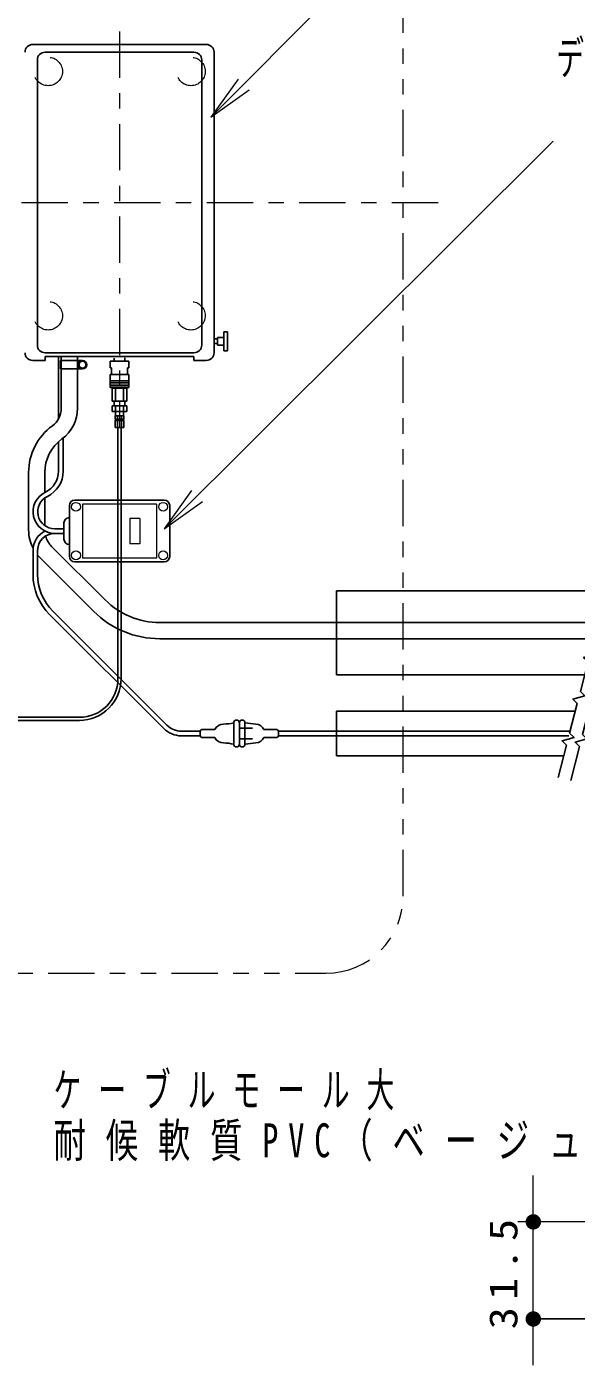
# Model space of a CAD drawing. Units: millimetres on the paper, with parts at other scales. Extents: x -385 to 420, y 0 to 267.
# Drawn here: x 317.8 to 353.4, y 132.2 to 219 of the extents above; entities that cross this region are included whole.
import ezdxf

# ---------------------------------------------------------------- set-up
doc = ezdxf.new("R2010")
doc.units = ezdxf.units.MM
for name, pattern in [('USER1', [4.5, 2.5, -2]), ('USER2', [6, 3, -1, 1, -1]), ('USER3', [8, 3, -1, 1, -1, 1, -1])]:
    doc.linetypes.add(name, pattern=pattern)
doc.layers.add('1_20', color=7, linetype='Continuous', lineweight=25)
doc.layers.add('1_5', color=7, linetype='Continuous', lineweight=25)
doc.styles.add('ＭＳ ゴシック', font='')
doc.styles.get('ＭＳ ゴシック').set_extended_font_data('MS Gothic')

# ---------------------------------------------------------------- blocks, each defined once
blk = doc.blocks.new('filled_dot')
at = {"color": 0, "linetype": 'Continuous', "lineweight": -2, "const_width": 1.25}
blk.add_lwpolyline([(-0.625, 0, 1), (0.625, 0, 1)], format="xyb", close=True, dxfattribs=at)
blk = doc.blocks.new('open_arrow')
at = {"color": 0, "linetype": 'Continuous', "lineweight": -2}
blk.add_lwpolyline([(7.5, 1.25), (0, 0), (7.5, -1.25)], dxfattribs=at)

msp = doc.modelspace()

# ---------------------------------------------------------------- linework, layer by layer
at = {"layer": '1_20', "linetype": 'USER3', "lineweight": 13}
for p, q in [((342.141, 162.591), (342.141, 252.591)), ((247.141, 157.591), (337.141, 157.591))]:
    msp.add_line(p, q, dxfattribs=at)
at = {"layer": '1_20', "lineweight": 13}
for p, q in [((329.692, 213.117), (349.324, 232.892)), ((326.67, 186.421), (351.857, 211.568)), ((321.366, 188.024), (321.366, 184.524)), ((326.166, 188.024), (321.366, 188.024)), ((326.166, 188.024), (326.166, 184.524)), ((324.441, 187.099), (324.441, 185.449)), ((325.091, 187.099), (324.441, 187.099)), ((325.091, 187.099), (325.091, 185.449)), ((325.091, 185.449), (324.441, 185.449)), ((326.166, 184.524), (321.366, 184.524))]:
    msp.add_line(p, q, dxfattribs=at)
at = {"layer": '1_20', "color": 4, "linetype": 'USER2', "lineweight": 13}
msp.add_line((323.766, 218.682), (323.766, 192.991), dxfattribs=at)
at = {"layer": '1_20', "color": 4}
for p, q in [((318.141, 217.841), (329.391, 217.841)), ((318.941, 217.341), (328.591, 217.341)), ((329.891, 217.341), (329.891, 197.841)), ((318.441, 216.841), (318.441, 198.341)), ((329.091, 216.841), (329.091, 198.341)), ((330.516, 199.209), (330.516, 197.973)), ((330.766, 199.209), (330.516, 199.209)), ((330.766, 199.209), (330.766, 197.973)), ((330.116, 198.741), (329.891, 198.741)), ((330.116, 198.441), (329.891, 198.441)), ((330.116, 198.841), (330.116, 198.341)), ((330.516, 198.841), (330.116, 198.841)), ((330.516, 198.341), (330.116, 198.341)), ((318.141, 197.341), (318.941, 197.341)), ((318.941, 197.841), (328.591, 197.841)), ((318.941, 197.591), (318.941, 197.341)), ((318.941, 197.591), (328.591, 197.591)), ((319.941, 197.341), (321.366, 197.341)), ((319.941, 197.341), (319.941, 196.791)), ((319.991, 197.591), (319.991, 194.191)), ((321.041, 197.591), (321.041, 194.191)), ((321.091, 197.341), (321.091, 196.791)), ((323.166, 197.291), (323.166, 196.866)), ((324.366, 197.291), (323.166, 197.291)), ((323.416, 197.483), (323.416, 197.291)), ((324.116, 197.515), (324.116, 197.291)), ((324.366, 197.291), (324.366, 196.866)), ((328.591, 197.591), (328.591, 197.341)), ((328.591, 197.341), (329.391, 197.341)), ((330.766, 197.973), (330.516, 197.973)), ((319.941, 196.791), (321.366, 196.791)), ((323.253, 196.866), (323.166, 196.866)), ((324.366, 196.441), (323.166, 196.441)), ((323.166, 196.441), (323.166, 195.591)), ((323.253, 196.866), (323.253, 196.441)), ((324.366, 196.866), (324.278, 196.866)), ((324.278, 196.866), (324.278, 196.441)), ((324.366, 196.441), (324.366, 195.591)), ((324.366, 195.591), (323.166, 195.591)), ((324.241, 195.541), (323.291, 195.541)), ((323.291, 195.541), (323.291, 194.691)), ((323.516, 195.541), (323.516, 194.691)), ((324.016, 195.541), (324.016, 194.691)), ((324.241, 195.541), (324.241, 194.691)), ((324.241, 194.691), (323.291, 194.691)), ((323.416, 194.691), (323.416, 194.391)), ((324.116, 194.691), (324.116, 194.391)), ((324.241, 194.391), (323.291, 194.391)), ((323.291, 194.391), (323.291, 194.041)), ((324.241, 194.041), (323.291, 194.041)), ((324.053, 193.741), (323.478, 193.741)), ((323.478, 193.741), (323.478, 193.541)), ((323.516, 194.391), (323.516, 194.041)), ((323.516, 194.041), (323.516, 193.741)), ((323.641, 193.741), (323.641, 193.541)), ((323.891, 193.741), (323.891, 193.541)), ((324.016, 194.391), (324.016, 194.041)), ((324.016, 194.041), (324.016, 193.741)), ((324.053, 193.741), (324.053, 193.541)), ((324.241, 194.391), (324.241, 194.041)), ((324.053, 193.541), (323.478, 193.541)), ((324.053, 193.441), (323.478, 193.441)), ((323.478, 193.441), (323.478, 192.991)), ((324.053, 192.991), (323.478, 192.991)), ((323.516, 193.441), (323.516, 193.541)), ((323.641, 193.441), (323.641, 192.991)), ((323.666, 192.991), (323.666, 191.591)), ((323.866, 192.991), (323.866, 191.591)), ((323.891, 193.441), (323.891, 192.991)), ((324.016, 193.441), (324.016, 193.541)), ((324.053, 193.441), (324.053, 192.991))]:
    msp.add_line(p, q, dxfattribs=at)
at = {"layer": '1_20', "linetype": 'USER2', "lineweight": 13}
msp.add_line((239.416, 207.591), (345.105, 207.591), dxfattribs=at)
at = {"layer": '1_20', "color": 4, "lineweight": 13}
for p, q in [((319.816, 197.591), (319.816, 194.191)), ((324.366, 196.016), (323.166, 196.016)), ((324.366, 195.91), (323.166, 195.91)), ((324.366, 195.804), (323.166, 195.804)), ((324.366, 195.698), (323.166, 195.698))]:
    msp.add_line(p, q, dxfattribs=at)
at = {"layer": '1_20'}
for p, q in [((319.816, 193.556), (319.816, 197.591)), ((319.991, 197.591), (319.991, 194.235)), ((321.041, 194.235), (321.041, 197.591)), ((323.666, 176.691), (323.666, 192.991)), ((323.866, 176.691), (323.866, 192.991)), ((319.816, 190.152), (319.816, 192.075)), ((320.116, 190.152), (320.116, 192.315)), ((317.874, 190.071), (317.874, 186.344)), ((318.924, 190.071), (318.924, 188.78)), ((318.924, 188.43), (318.924, 186.629)), ((320.516, 187.924), (320.516, 184.624)), ((326.666, 188.274), (320.866, 188.274)), ((327.016, 187.924), (327.016, 184.624)), ((320.166, 186.799), (320.166, 185.749)), ((319.566, 186.424), (320.166, 186.424)), ((320.166, 186.424), (319.566, 186.424)), ((319.566, 186.124), (320.166, 186.124)), ((320.166, 186.124), (319.566, 186.124)), ((318.16, 185.018), (318.16, 183.46)), ((318.46, 185.018), (318.46, 183.46)), ((319.364, 185.283), (322.841, 181.806)), ((318.46, 184.702), (322.098, 181.063)), ((326.666, 184.274), (320.866, 184.274)), ((337.823, 182.391), (355.304, 182.391)), ((337.823, 176.941), (337.823, 182.391)), ((319.237, 180.859), (326.63, 173.467)), ((319.449, 181.071), (326.842, 173.679)), ((326.376, 180.341), (354.778, 180.341)), ((326.376, 179.291), (354.509, 179.291)), ((337.823, 176.941), (353.906, 176.941)), ((337.823, 174.592), (353.304, 174.592)), ((337.823, 174.592), (337.823, 171.692)), ((321.166, 174.191), (293.191, 174.191)), ((321.166, 173.991), (293.191, 173.991)), ((335.114, 173.291), (352.97, 173.291)), ((335.114, 172.991), (352.893, 172.991)), ((337.823, 171.692), (352.56, 171.692))]:
    msp.add_line(p, q, dxfattribs=at)
at = {"layer": '1_20', "color": 190}
for p, q in [((331.169, 173.835), (331.169, 172.448)), ((331.532, 173.835), (331.532, 172.448)), ((331.532, 173.835), (331.532, 172.448)), ((331.896, 173.835), (331.896, 172.448)), ((327.778, 173.291), (329, 173.291)), ((327.778, 172.991), (329, 172.991)), ((329, 173.291), (329, 172.991)), ((329.1, 173.391), (329.937, 173.391)), ((329.1, 172.891), (329.937, 172.891)), ((331.532, 173.491), (332.382, 173.491)), ((333.964, 173.391), (333.128, 173.391)), ((333.964, 172.891), (333.128, 172.891)), ((334.064, 173.291), (334.064, 172.991)), ((335.114, 173.291), (334.064, 173.291)), ((335.114, 172.991), (334.064, 172.991)), ((331.532, 172.791), (332.382, 172.791))]:
    msp.add_line(p, q, dxfattribs=at)
at = {"layer": '1_20'}
for points in [[(352.201, 170.29), (352.736, 172.378), (352.45, 172.657), (353.221, 172.873), (352.935, 173.153), (353.431, 175.09), (353.146, 175.37), (353.916, 175.585), (353.63, 175.865), (354.127, 177.802), (353.841, 178.082), (354.611, 178.297), (354.326, 178.577), (354.822, 180.514), (354.536, 180.794), (355.307, 181.01), (355.021, 181.289), (355.556, 183.377)], [(353.003, 170.084), (353.569, 172.292), (353.283, 172.571), (354.054, 172.787), (353.768, 173.067), (354.265, 175.004), (353.979, 175.284), (354.749, 175.499), (354.464, 175.779), (354.96, 177.716), (354.674, 177.996), (355.445, 178.211), (355.159, 178.491), (355.656, 180.428), (355.37, 180.708), (356.14, 180.924), (355.854, 181.203), (356.421, 183.411)]]:
    msp.add_lwpolyline(points, dxfattribs=at)
at = {"layer": '1_20', "color": 4, "linetype": 'USER1', "lineweight": 13}
for centre in [(319.141, 216.091), (328.391, 216.091), (319.141, 200.241), (328.391, 200.241)]:
    msp.add_circle(centre, 0.925, dxfattribs=at)
at = {"layer": '1_20', "color": 4}
for radius in [0.275, 0.225]:
    msp.add_circle((321.366, 197.066), radius, dxfattribs=at)
at = {"layer": '1_20', "lineweight": 13}
for centre in [(320.941, 187.849), (326.591, 187.849), (320.941, 184.699), (326.591, 184.699)]:
    msp.add_circle(centre, 0.287, dxfattribs=at)
at = {"layer": '1_20', "color": 4}
for centre, start, end in [((318.141, 217.341), 90, 180), ((318.941, 216.841), 90, 180), ((328.591, 216.841), 0, 90), ((329.391, 217.341), 0, 90), ((318.941, 198.341), 180, 270), ((328.591, 198.341), 270, 0), ((318.141, 197.841), 180, 270), ((329.391, 197.841), 270, 0)]:
    msp.add_arc(centre, 0.5, start, end, dxfattribs=at)
at = {"layer": '1_20'}
for centre, radius, start, end in [((318.585, 194.235), 1.405, 306.11291, 0), ((318.585, 194.235), 2.455, 306.11291, 0), ((321.623, 190.071), 3.749, 126.1129, 180), ((321.623, 190.071), 2.699, 126.1129, 180), ((318.316, 190.152), 1.5, 295.48159, 0), ((318.316, 190.152), 1.8, 295.48159, 0), ((319.566, 187.529), 1.405, 115.48159, 270), ((319.566, 187.529), 1.105, 115.48159, 270), ((320.866, 187.924), 0.35, 90, 180), ((326.666, 187.924), 0.35, 0, 90), ((320.516, 186.799), 0.35, 90, 180), ((320.424, 186.344), 2.55, 180, 207.72428), ((319.566, 185.018), 1.405, 116.71227, 180), ((319.566, 185.018), 1.105, 90, 180), ((320.424, 186.344), 1.5, 195.07371, 225), ((320.516, 185.749), 0.35, 180, 270), ((320.866, 184.624), 0.35, 180, 270), ((326.666, 184.624), 0.35, 270, 0), ((321.838, 183.46), 3.678, 180, 225), ((321.838, 183.46), 3.378, 180, 225), ((326.376, 185.341), 5, 225, 270), ((326.376, 185.341), 6.05, 225, 270), ((321.166, 176.691), 2.5, 270, 0), ((321.166, 176.691), 2.7, 270, 0), ((327.778, 174.615), 1.323, 225, 270), ((327.778, 174.615), 1.623, 225, 270)]:
    msp.add_arc(centre, radius, start, end, dxfattribs=at)
at = {"layer": '1_20', "color": 190}
for centre, radius, start, end in [((330.511, 173.122), 0.634, 90.21583, 154.91351), ((330.498, 176.688), 2.932, 270.21583, 283.22771), ((331.35, 173.835), 0.182, 0, 180), ((331.714, 173.835), 0.182, 0, 180), ((333.819, 187.719), 14.017, 262.11578, 265.04561), ((332.553, 173.122), 0.634, 25.08649, 85.04561), ((329.1, 173.291), 0.1, 90, 180), ((329.1, 172.991), 0.1, 180, 270), ((330.511, 173.16), 0.634, 205.08649, 269.78417), ((332.553, 173.16), 0.634, 274.95439, 334.91351), ((333.964, 173.291), 0.1, 0, 90), ((333.964, 172.991), 0.1, 270, 0), ((330.498, 169.594), 2.932, 76.77229, 89.78417), ((331.35, 172.448), 0.182, 180, 0), ((331.714, 172.448), 0.182, 180, 0), ((333.819, 158.564), 14.017, 94.95439, 97.88422)]:
    msp.add_arc(centre, radius, start, end, dxfattribs=at)
at = {"layer": '1_20', "linetype": 'USER3', "lineweight": 13}
msp.add_arc((337.141, 162.591), 5, 270, 0, dxfattribs=at)
at = {"layer": '1_5', "lineweight": 13}
for p, q in [((350.58, 132.158), (350.58, 144.458)), ((367.495, 141.458), (349.58, 141.458))]:
    msp.add_line(p, q, dxfattribs=at)
at = {"layer": '1_5'}
msp.add_line((350.305, 135.158), (401.152, 135.158), dxfattribs=at)

# ---------------------------------------------------------------- block references
at = {"layer": '1_20', "lineweight": 13, "xscale": 0.4, "yscale": 0.4}
for p, rotation in [((329.692, 213.117), 45.2), ((326.67, 186.421), 45)]:
    msp.add_blockref('open_arrow', p, dxfattribs=dict(at, rotation=rotation))
at = {"layer": '1_5', "lineweight": 13, "xscale": 0.4, "yscale": 0.4}
for p, rotation in [((350.58, 141.458), 90), ((350.58, 135.158), 270)]:
    msp.add_blockref('filled_dot', p, dxfattribs=dict(at, rotation=rotation))

# ---------------------------------------------------------------- texts
at = {"layer": '1_20', "insert": (352.07, 215.718), "char_height": 2.199, "attachment_point": 7, "style": 'ＭＳ ゴシック'}
msp.add_mtext('\\T1.58;\\W0.6;デジタルタイマー', dxfattribs=at)
at = {"layer": '1_5', "char_height": 2.199, "attachment_point": 4, "style": 'ＭＳ ゴシック'}
for s, insert in [('\\T1.61;\\W0.6;ケーブルモール大', (319.491, 149.908)), ('\\T1.61;\\W0.7;耐候軟質PVC（ベージュ）', (319.491, 146.608))]:
    msp.add_mtext(s, dxfattribs=dict(at, insert=insert))
at = {"layer": '1_5', "insert": (349.58, 138.308), "char_height": 1.833, "attachment_point": 8, "rotation": 90, "style": 'ＭＳ ゴシック'}
msp.add_mtext('\\T1.33;\\W1.15;31.5', dxfattribs=at)

doc.saveas('drawing.dxf')
